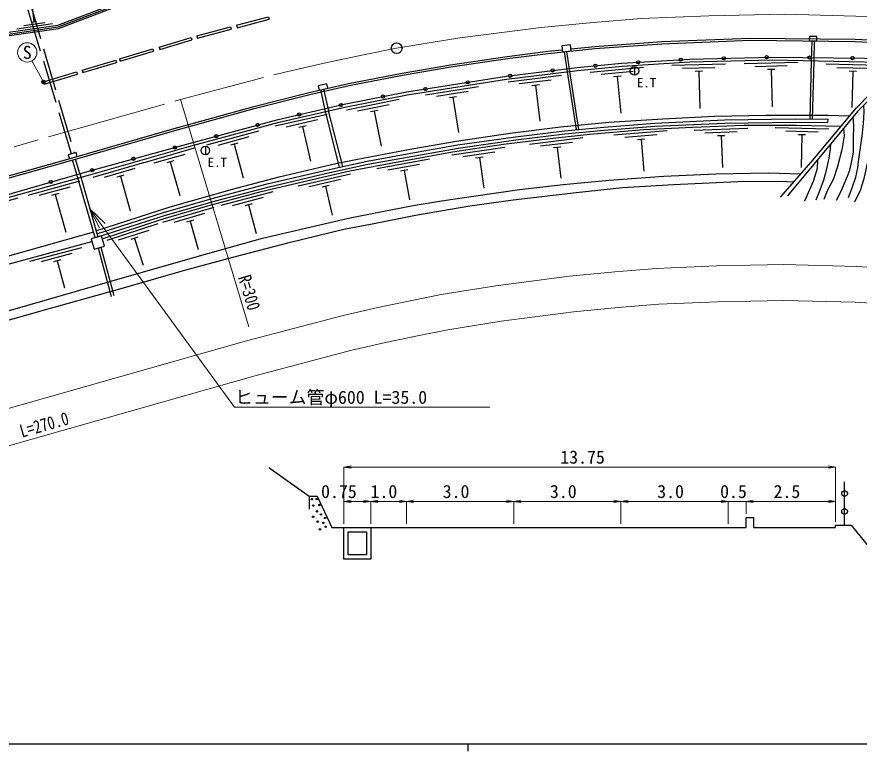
# Model space of a CAD drawing. Units: millimetres at full size, sheet at 1:1000, with parts at other scales. Extents: x 40000 to 680000, y 20000 to 380000.
# Drawn here: x 204941 to 322747, y 204000 to 306672 of the extents above; entities that cross this region are included whole.
import ezdxf
from ezdxf.enums import TextEntityAlignment as Align

# ---------------------------------------------------------------- set-up
doc = ezdxf.new("R2010")
doc.units = ezdxf.units.MM
doc.header["$LTSCALE"] = 1000
doc.linetypes.add('CHAIN', pattern=[18.5, 12, -1.5, 3.5, -1.5])
doc.linetypes.add('DASHED', pattern=[7.5, 6, -1.5])
for name, color, linetype, lineweight in [('M-BGD', 7, 'Continuous', 25), ('M-BMK', 2, 'CHAIN', 13), ('M-BMK-SRVR', 3, 'Continuous', 25), ('M-STR-HTXT', 7, 'Continuous', 13), ('M-STR-STRC', 7, 'Continuous', 25), ('M-TTL-BAND', 7, 'Continuous', 25)]:
    doc.layers.add(name, color=color, linetype=linetype, lineweight=lineweight)
doc.styles.add('ＭＳ ゴシック', font='')
doc.styles.get('ＭＳ ゴシック').set_extended_font_data('MS Gothic')

# ---------------------------------------------------------------- blocks, each defined once
blk = doc.blocks.new('open_arrow')
at = {"color": 0, "linetype": 'Continuous', "lineweight": -2}
blk.add_lwpolyline([(7.5, 1.25), (0, 0), (7.5, -1.25)], dxfattribs=at)

msp = doc.modelspace()

# ---------------------------------------------------------------- hatches: boundary and pattern name
at = {"layer": 'M-STR-STRC'}
msp.add_hatch(color=256, dxfattribs=at).paths.add_polyline_path([(208885, 297689, -1), (208446, 297450, -0.41421), (208546, 297789, -0.41421)])

# ---------------------------------------------------------------- linework, layer by layer
at = {"layer": 'M-BGD', "linetype": 'DASHED'}
for p, q in [((212577, 287496), (206038, 309266)), ((206553, 309406), (212956, 287605)), ((316112, 303304), (316050, 300539)), ((316440, 300530), (316511, 303300)), ((281469, 301793), (281903, 299007)), ((282290, 299054), (281862, 301834)), ((247399, 296459), (248085, 293426)), ((247827, 296558), (248514, 293523)), ((213330, 284630), (212742, 286668)), ((213730, 284746), (213148, 286785))]:
    msp.add_line(p, q, dxfattribs=at)
at = {"layer": 'M-BGD'}
for p, q in [((207347, 305963), (206975, 309520)), ((235685, 305490), (240150, 306669)), ((235773, 305158), (240238, 306337)), ((240150, 306669), (240238, 306337)), ((204958, 305013), (209907, 305724)), ((205905, 305453), (208874, 305879)), ((207001, 305913), (207693, 306013)), ((230137, 304026), (234838, 305267)), ((234838, 305267), (234926, 304935)), ((235685, 305490), (235773, 305158)), ((230137, 304026), (230225, 303694)), ((230225, 303694), (234926, 304935)), ((224837, 302450), (229330, 303806)), ((224937, 302122), (229429, 303478)), ((229330, 303806), (229429, 303478)), ((219313, 300783), (223940, 302179)), ((219412, 300455), (224039, 301851)), ((223940, 302179), (224039, 301851)), ((224837, 302450), (224937, 302122)), ((214094, 299208), (218783, 300623)), ((218783, 300623), (218882, 300295)), ((219313, 300783), (219412, 300455)), ((316050, 300539), (315865, 292376)), ((316230, 292372), (316440, 300530)), ((214193, 298880), (218882, 300295)), ((292573, 299599), (285106, 298896)), ((291340, 299716), (291340, 298516)), ((304043, 300042), (296546, 299850)), ((302555, 299554), (298057, 299438)), ((314172, 300303), (306675, 300110)), ((312684, 299814), (308186, 299699)), ((310971, 299320), (309922, 299293)), ((310446, 299307), (310580, 294096)), ((325627, 299875), (318129, 300042)), ((324117, 299458), (319618, 299559)), ((208665, 297570), (213307, 298971)), ((208764, 297241), (213406, 298642)), ((213307, 298971), (213406, 298642)), ((214094, 299208), (214193, 298880)), ((281111, 298457), (273666, 297550)), ((281903, 299007), (283168, 290898)), ((283540, 290934), (282290, 299054)), ((291122, 299011), (286642, 298589)), ((289447, 298401), (288401, 298302)), ((288924, 298352), (289407, 293215)), ((300842, 299060), (299793, 299033)), ((300318, 299046), (300451, 293858)), ((322382, 299047), (321333, 299071)), ((321858, 299059), (321744, 293992)), ((208665, 297570), (208764, 297241)), ((269488, 296898), (262079, 295730)), ((279677, 297829), (275210, 297285)), ((278019, 297173), (276976, 297046)), ((277498, 297110), (278108, 292103)), ((268076, 296220), (263631, 295519)), ((258399, 295100), (251044, 293631)), ((266442, 295507), (265405, 295343)), ((265923, 295425), (266696, 290523)), ((248085, 293426), (250041, 285653)), ((250520, 285756), (248514, 293523)), ((257016, 294365), (252603, 293483)), ((255413, 293585), (254383, 293380)), ((254898, 293483), (255878, 288573)), ((248363, 293027), (241048, 291372)), ((246999, 292257), (242610, 291264)), ((318385, 291908), (318390, 292348)), ((245416, 291438), (244392, 291206)), ((244904, 291322), (245996, 286498)), ((307158, 291083), (299664, 290783)), ((318504, 290975), (311006, 291152)), ((238717, 290709), (231478, 288746)), ((237387, 289882), (233044, 288705)), ((295913, 290724), (288438, 290110)), ((294454, 290152), (289969, 289785)), ((305677, 290574), (301181, 290394)), ((303972, 290055), (302923, 290013)), ((303447, 290034), (303624, 285620)), ((316994, 290561), (312495, 290667)), ((315259, 290152), (314209, 290176)), ((314734, 290164), (314627, 285630)), ((235840, 288997), (234826, 288722)), ((235333, 288859), (236601, 284184)), ((284103, 289754), (276659, 288843)), ((282669, 289125), (278202, 288579)), ((292772, 289563), (291725, 289477)), ((292249, 289520), (292613, 285075)), ((229763, 288290), (222552, 286228)), ((231303, 288591), (231303, 287391)), ((273210, 288425), (265789, 287335)), ((271791, 287762), (267339, 287108)), ((281011, 288469), (279969, 288342)), ((280490, 288405), (281015, 284115)), ((222780, 286293), (215569, 284231)), ((228445, 287445), (224118, 286208)), ((226910, 286538), (225900, 286250)), ((226405, 286394), (227744, 281711)), ((262646, 286756), (255268, 285410)), ((270150, 287066), (269111, 286913)), ((269630, 286990), (270257, 282726)), ((221461, 285448), (217135, 284211)), ((261252, 286044), (256825, 285237)), ((259635, 285292), (258602, 285103)), ((259119, 285198), (259867, 281096)), ((215878, 275797), (213330, 284630)), ((213730, 284746), (216254, 275905)), ((219926, 284541), (218917, 284253)), ((219422, 284397), (220811, 279540)), ((251587, 284692), (244276, 283016)), ((250225, 283918), (245839, 282913)), ((213687, 283706), (206459, 281706)), ((212361, 282873), (208024, 281673)), ((248644, 283094), (247621, 282859)), ((248132, 282977), (249061, 278926)), ((210819, 281979), (209807, 281699)), ((210313, 281839), (211771, 276567)), ((240736, 282215), (233489, 280280)), ((205084, 281326), (197855, 279326)), ((239402, 281393), (235055, 280232)), ((237852, 280513), (236837, 280243)), ((237345, 280378), (238406, 276401)), ((232509, 280037), (225311, 277930)), ((231196, 279184), (226877, 277919)), ((229666, 278267), (228659, 277972)), ((229163, 278120), (230321, 274161)), ((224668, 277713), (217537, 275390)), ((223381, 276820), (219102, 275426)), ((221880, 275858), (220882, 275533)), ((221381, 275695), (222604, 271943)), ((213968, 274398), (206726, 272448)), ((212637, 273573), (208291, 272403)), ((216295, 274354), (218127, 267591)), ((216680, 274464), (218513, 267695)), ((211088, 272690), (210074, 272417)), ((210581, 272554), (211597, 268779)), ((320704, 235575), (320704, 241666)), ((245846, 239673), (245846, 237841))]:
    msp.add_line(p, q, dxfattribs=at)
for points in [[(188145, 296555), (194166, 301511), (198846, 303832), (210661, 305530), (220066, 309086), (233499, 314173), (243298, 311970)], [(188315, 296348), (194313, 301284), (198927, 303573), (210728, 305268), (220160, 308835), (233518, 313893), (243239, 311708)], [(188449, 296185), (194428, 301106), (198990, 303369), (210781, 305063), (220235, 308638), (233534, 313674), (243193, 311503)], [(61570, 260828), (81618, 261883), (92513, 262635), (102932, 263628), (119080, 265501), (129855, 267082), (148729, 270413), (165898, 274041), (185407, 278990), (212473, 286590), (226690, 290684), (238152, 293864), (245903, 295815), (251399, 297075), (258870, 298508), (265656, 299687), (273562, 300852), (279243, 301561), (285794, 302244), (295172, 302909), (307498, 303393), (322175, 303242), (330520, 302815)], [(282453, 302192), (285768, 302538), (295155, 303203), (307494, 303687), (322184, 303536), (330535, 303109)], [(61557, 261122), (81600, 262177), (92489, 262928), (102901, 263920), (119042, 265793), (129808, 267372), (148673, 270702), (165831, 274328), (185331, 279274), (212393, 286873), (226610, 290967), (238077, 294149), (245835, 296101), (251338, 297363), (258817, 298798), (265609, 299977), (273522, 301143), (279210, 301854), (281209, 302062)], [(61665, 258750), (70661, 259000), (79561, 259378), (92531, 260166), (103756, 261288), (114711, 262585), (130572, 264860), (148107, 267908), (164411, 271434), (183821, 276273), (200070, 280806), (214808, 285057), (228718, 288866), (241499, 292330), (250736, 294456), (259492, 296176), (273430, 298372), (283317, 299607), (289547, 300178), (299085, 300761), (310546, 301042), (327808, 300829)], [(61690, 258197), (70680, 258448), (79589, 258826), (92657, 259732), (103849, 260816), (114782, 262153), (130576, 264460), (148247, 267565), (164459, 271037), (183929, 275909), (200136, 280424), (214958, 284525), (229008, 288543), (241608, 291960), (250826, 294046), (259530, 295784), (273427, 297974), (283352, 299183), (289582, 299770), (299078, 300365), (310596, 300661), (327808, 300276)], [(311750, 281443), (316015, 286368), (322354, 293944), (328034, 299723)], [(328766, 299723), (322496, 293445), (320551, 291070), (312713, 281632)], [(322161, 280808), (323001, 282534), (323493, 284271), (323897, 286169), (324172, 287683), (324355, 289242), (324414, 291290), (324472, 293012), (324470, 294522), (324444, 295395)], [(321259, 281433), (321790, 282752), (322280, 284271), (322541, 285548), (322670, 286457), (322831, 287737), (323150, 290020), (323356, 291777), (323430, 293402), (323383, 294333)], [(216007, 276770), (226386, 280116), (235117, 282601), (241652, 284284), (249578, 286146), (252371, 286716), (260182, 288216), (266431, 289308), (273914, 290411), (280958, 291285), (287726, 291946), (295272, 292415), (302512, 292805), (309724, 292936), (318402, 292912), (321428, 292837)], [(216134, 276323), (225466, 279313), (232602, 281353), (240137, 283350), (248196, 285255), (253958, 286497), (260536, 287685), (266590, 288761), (274674, 289895), (281522, 290740), (287029, 291269), (294151, 291821), (303926, 292260), (313777, 292400), (318390, 292348)], [(319556, 281036), (320240, 282306), (321116, 284397), (321436, 285220), (321707, 286503), (321939, 287746), (321969, 289648), (322023, 291410), (321917, 292738)], [(216254, 275905), (225594, 278892), (232718, 280929), (240244, 282923), (248293, 284826), (254043, 286065), (260614, 287252), (266659, 288327), (274731, 289459), (281570, 290303), (287067, 290831), (294177, 291382), (303939, 291820), (313778, 291960), (318385, 291908)], [(216885, 275650), (225399, 278424), (231670, 280260), (239097, 282243), (245665, 283796), (251529, 285140), (257246, 286228), (265867, 287801), (273001, 288850), (280326, 289745), (285070, 290286), (292579, 290902), (299421, 291224), (306676, 291514), (313995, 291532), (320213, 291385)], [(320551, 291070), (320630, 290058), (320305, 288088), (319697, 285767), (319151, 284035), (318286, 282349), (317784, 281154)], [(316733, 281099), (317284, 282504), (317817, 283863), (318179, 285214), (318550, 286907), (318759, 288196), (318782, 288940)], [(316900, 286674), (316873, 285446), (316316, 283642), (315097, 280879)], [(195286, 263153), (218260, 269759), (230508, 273279), (239290, 275712), (245302, 277123), (251310, 278528), (255794, 279388), (260389, 280281), (264324, 280933), (269119, 281658), (275248, 282518), (281342, 283248), (287791, 283831), (295442, 284373), (302702, 284699), (310005, 284864), (314598, 284731)], [(194142, 261537), (209313, 265825), (220162, 268873), (228270, 271200), (235314, 273127), (243232, 275171), (250682, 276979), (254399, 277702), (260679, 278933), (268298, 280252), (274349, 281066), (283178, 282134), (289636, 282800), (296796, 283240), (305800, 283670), (311654, 283709), (313625, 283608)], [(215659, 276557), (204739, 273487), (195850, 271042), (181238, 266984), (171778, 264600), (163596, 262747), (154017, 260695), (140031, 258020), (128873, 256251), (114572, 254345), (104247, 253198), (91904, 252076), (80724, 251399), (72559, 251069), (62026, 250868)], [(62075, 249812), (68964, 249847), (83143, 250484), (94463, 251230), (107950, 252537), (124781, 254534), (142438, 257410), (159664, 260779), (173635, 264063), (188344, 267964), (215443, 275261)], [(240174, 243653), (245846, 239673), (246956, 239673), (248991, 235265), (306938, 235265), (306938, 236670), (307950, 236670), (307950, 235255), (319438, 235255), (319438, 235575), (321625, 235575), (326861, 229158)]]:
    msp.add_lwpolyline(points, dxfattribs=at)
for points in [[(315774, 303308), (316812, 303297), (316818, 303927), (315780, 303937)], [(281240, 301769), (282484, 301899), (282394, 302759), (281150, 302629)], [(247215, 296417), (248440, 296698), (248296, 297327), (247071, 297046)], [(212287, 286844), (213375, 287156), (213224, 287682), (212136, 287369)], [(215746, 274198), (217183, 274608), (216770, 276052), (215334, 275642)], [(250688, 235265), (254438, 235265), (254438, 230845), (250688, 230845)], [(251300, 234653), (253826, 234653), (253826, 231457), (251300, 231457)]]:
    msp.add_lwpolyline(points, close=True, dxfattribs=at)
for centre, radius in [((291826, 300317), 225), ((297815, 300683), 225), ((303811, 300877), 225), ((309809, 301024), 225), ((315809, 300977), 225), ((321808, 300903), 225), ((279883, 299178), 225), ((285846, 299838), 225), ((291340, 299116), 600), ((273929, 298435), 225), ((268000, 297517), 225), ((256169, 295523), 225), ((262073, 296583), 225), ((250284, 294352), 225), ((244437, 293006), 225), ((238618, 291549), 225), ((232827, 289980), 225), ((227037, 288406), 225), ((231303, 287991), 600), ((221250, 286821), 225), ((215463, 285236), 225), ((209696, 283582), 225), ((320704, 240012), 400), ((246213, 239231), 100), ((246894, 239236), 100), ((246395, 238340), 100), ((247264, 238415), 100), ((246384, 236774), 100), ((246900, 237531), 100), ((247468, 237102), 100), ((320704, 237519), 400), ((247018, 236093), 100), ((247817, 235916), 100), ((248053, 236619), 100), ((247343, 235009), 100), ((248155, 235370), 100)]:
    msp.add_circle(centre, radius, dxfattribs=at)
at = {"layer": 'M-BMK'}
msp.add_lwpolyline([(61387, 264829), (66165, 264871), (82654, 265610), (98278, 266857), (117890, 269097), (138321, 272327), (153388, 275205), (161465, 276882), (176703, 280676), (191582, 284842), (214037, 291198), (227848, 295129), (242230, 298900), (247944, 300213), (253193, 301310), (258062, 302283), (266916, 303725), (278293, 305183), (285524, 305895), (292300, 306421), (301710, 306828), (312339, 307039), (323958, 306732)], dxfattribs=at)
at = {"layer": 'M-BMK-SRVR'}
msp.add_circle((258062, 302283), 750, dxfattribs=at)
at = {"layer": 'M-STR-HTXT'}
for p, q in [((208665, 297570), (207046, 300516)), ((227848, 295129), (237364, 263321)), ((250688, 235765), (250688, 243718)), ((319438, 243717), (250688, 243717)), ((319438, 236075), (319438, 243718)), ((250688, 238910), (254438, 238910)), ((254438, 235765), (254438, 238912)), ((254438, 238911), (259438, 238911)), ((259438, 235765), (259438, 238912)), ((259438, 238910), (274438, 238910)), ((274438, 235765), (274438, 238912)), ((274438, 238911), (289438, 238911)), ((289438, 235765), (289438, 238913)), ((289438, 238912), (304438, 238912)), ((302438, 238912), (308938, 238912)), ((304438, 235765), (304438, 238913)), ((306938, 237170), (306938, 238913)), ((306938, 238912), (319438, 238912))]:
    msp.add_line(p, q, dxfattribs=at)
for points in [[(215115, 279894), (235383, 252077), (271079, 252077)], [(62989, 229842), (67101, 229877), (84831, 230673), (101657, 232016), (122611, 234409), (144339, 237844), (160229, 240879), (169254, 242753), (185651, 246835), (201067, 251151), (223594, 257528), (237078, 261366), (250591, 264909), (255445, 266025), (260203, 267019), (264305, 267839), (271954, 269084), (282235, 270401), (288593, 271028), (294409, 271479), (302814, 271843), (312225, 272030), (322400, 271761), (328346, 271388)], [(63218, 224844), (67235, 224878), (85142, 225682), (102140, 227038), (123285, 229453), (145199, 232917), (161207, 235976), (170366, 237877), (186929, 242001), (202422, 246338), (224959, 252718), (238396, 256542), (251785, 260053), (256517, 261140), (261205, 262121), (265197, 262918), (272673, 264135), (282799, 265433), (289032, 266047), (294711, 266487), (302972, 266845), (312208, 267028), (322178, 266765), (328207, 266387)]]:
    msp.add_lwpolyline(points, dxfattribs=at)
msp.add_circle((206396, 301700), 1350, dxfattribs=at)
at = {"layer": 'M-STR-STRC'}
msp.add_circle((208665, 297570), 250, dxfattribs=at)
at = {"layer": 'M-TTL-BAND'}
for p, q in [((40000, 205000), (579000, 205000)), ((268000, 205000), (268000, 204000))]:
    msp.add_line(p, q, dxfattribs=at)

# ---------------------------------------------------------------- block references
at = {"layer": 'M-STR-HTXT'}
for p, xscale, yscale, rotation in [((215115, 279894), 400, 400, 306.1), ((319438, 243717), 133, 133, 180), ((254438, 238910), 133, 133, 180), ((259438, 238911), 133, 133, 180), ((274438, 238910), 133, 133, 180), ((289438, 238911), 133, 133, 180), ((304438, 238912), 133, 133, 180), ((304438, 238912), 133, 133, 180), ((319438, 238912), 133, 133, 180)]:
    msp.add_blockref('open_arrow', p, dxfattribs=dict(at, xscale=xscale, yscale=yscale, rotation=rotation))
at = {"layer": 'M-STR-HTXT', "xscale": 133, "yscale": 133}
for p in [(250688, 243717), (250688, 238910), (254438, 238911), (259438, 238910), (274438, 238911), (289438, 238912), (306938, 238912), (306938, 238912)]:
    msp.add_blockref('open_arrow', p, dxfattribs=at)

# ---------------------------------------------------------------- texts
at = {"layer": 'M-BGD', "style": 'ＭＳ ゴシック'}
for p in [(291671, 298123), (231633, 286998)]:
    msp.add_text('E.T', height=1320, dxfattribs=at).set_placement(p, align=Align.TOP_LEFT)
at = {"layer": 'M-STR-HTXT', "style": 'ＭＳ ゴシック'}
for s, p in [('S', (206396, 301700)), ('13.75', (284063, 245116)), ('0.75', (249983, 240308)), ('1.0', (256281, 240309)), ('3.0', (266369, 240308)), ('3.0', (281369, 240309)), ('3.0', (296369, 240310)), ('0.5', (305171, 240310)), ('2.5', (312646, 240310))]:
    msp.add_text(s, height=1833, dxfattribs=at).set_placement(p, align=Align.MIDDLE_CENTER)
at = {"layer": 'M-STR-HTXT', "style": 'ＭＳ ゴシック', "width": 0.8}
for s, rotation, p in [('R=300', 286.657, (236054, 267699)), ('ガードパイプ\u3000L=270.0', 15.805, (202422, 246338))]:
    msp.add_text(s, height=1833, rotation=rotation, dxfattribs=at).set_placement(p, align=Align.BOTTOM_CENTER)
at = {"layer": 'M-STR-HTXT', "style": 'ＭＳ ゴシック'}
msp.add_text('ヒューム管φ600 L=35.0', height=1833, dxfattribs=at).set_placement((235457, 253483), align=Align.MIDDLE_LEFT)

doc.saveas('drawing.dxf')
